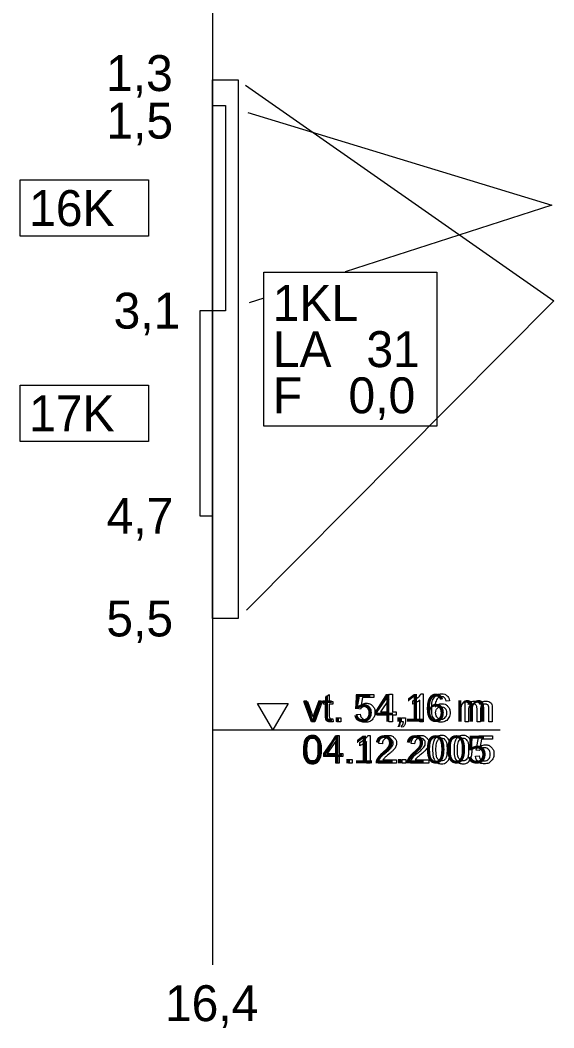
# Model space of a CAD drawing. Extents: x 533733 to 539665, y 6559126 to 6560746.
# Drawn here: x 539188.7 to 539272, y 6559772.7 to 6559929.8 of the extents above; entities that cross this region are included whole.
import ezdxf

# ---------------------------------------------------------------- set-up
doc = ezdxf.new("R2010")
doc.units = 0
doc.layers.add('kataster', color=7, linetype='Continuous')
doc.layers.add('KITSENDUSED', color=7, linetype='Continuous')

msp = doc.modelspace()

# ---------------------------------------------------------------- linework, layer by layer
msp.add_line((539218.74, 6559946.53), (539218.74, 6559782.53))
at = {"layer": 'kataster'}
msp.add_line((539218.74, 6559819.14), (539263.61, 6559819.14), dxfattribs=at)
for points in [[(539236.42, 6559821.34), (539236.42, 6559823.15), (539236.03, 6559823.15), (539236.03, 6559823.56), (539236.42, 6559823.56), (539236.42, 6559824.33), (539236.95, 6559824.65), (539236.95, 6559823.56), (539237.48, 6559823.56), (539237.48, 6559823.15), (539236.95, 6559823.15), (539236.95, 6559821.31)], [(539241.8, 6559822.41), (539241.3, 6559822.47), (539241.72, 6559824.69), (539243.87, 6559824.69), (539243.87, 6559824.19), (539242.14, 6559824.19), (539241.91, 6559823.03)], [(539246.26, 6559820.43), (539246.26, 6559821.46), (539244.39, 6559821.46), (539244.39, 6559821.95), (539246.36, 6559824.75), (539246.79, 6559824.75), (539246.79, 6559821.95), (539247.37, 6559821.95), (539247.37, 6559821.46), (539246.79, 6559821.46), (539246.79, 6559820.43), (539246.26, 6559820.43)], [(539251.25, 6559824.76), (539251.59, 6559824.76), (539251.59, 6559820.43)], [(539234.17, 6559820.43), (539232.98, 6559823.56), (539233.54, 6559823.56), (539234.21, 6559821.68)], [(539234.61, 6559821.65), (539235.31, 6559823.56), (539235.85, 6559823.56), (539234.67, 6559820.43), (539234.17, 6559820.43)], [(539246.26, 6559821.95), (539246.26, 6559823.9), (539244.91, 6559821.95), (539246.26, 6559821.95)], [(539250, 6559823.17), (539250, 6559823.68)], [(539251.59, 6559820.43), (539251.06, 6559820.43), (539251.06, 6559823.81)], [(539255.7, 6559823.69), (539255.18, 6559823.65)], [(539258.13, 6559820.43), (539258.13, 6559823.56), (539258.6, 6559823.56), (539258.6, 6559823.12)], [(539262.37, 6559822.58), (539262.37, 6559820.43), (539261.84, 6559820.43), (539261.84, 6559822.4)], [(539237.48, 6559820.9), (539237.56, 6559820.43)], [(539238.15, 6559820.43), (539238.15, 6559821.03), (539238.75, 6559821.03), (539238.75, 6559820.43), (539238.15, 6559820.43)], [(539241.21, 6559821.56), (539241.76, 6559821.61)], [(539248.2, 6559820.43), (539248.2, 6559821.03), (539248.81, 6559821.03), (539248.81, 6559820.43)], [(539258.66, 6559822.05), (539258.66, 6559820.43), (539258.13, 6559820.43)], [(539260.52, 6559822.25), (539260.52, 6559820.43), (539259.99, 6559820.43), (539259.99, 6559822.46)], [(539248.32, 6559819.57), (539248.17, 6559819.8)], [(539248.5, 6559820.43), (539248.2, 6559820.43)], [(539237.97, 6559813.95), (539237.97, 6559814.98), (539236.09, 6559814.98), (539236.09, 6559815.47), (539238.06, 6559818.27), (539238.5, 6559818.27), (539238.5, 6559815.47), (539239.08, 6559815.47), (539239.08, 6559814.98), (539238.5, 6559814.98), (539238.5, 6559813.95), (539237.97, 6559813.95)], [(539242.95, 6559818.28), (539243.3, 6559818.28), (539243.3, 6559813.95)], [(539260.34, 6559815.93), (539259.85, 6559815.99), (539260.27, 6559818.21), (539262.41, 6559818.21), (539262.41, 6559817.71), (539260.69, 6559817.71), (539260.46, 6559816.55)], [(539237.97, 6559815.47), (539237.97, 6559817.42), (539236.62, 6559815.47), (539237.97, 6559815.47)], [(539241.71, 6559816.69), (539241.71, 6559817.2)], [(539243.3, 6559813.95), (539242.77, 6559813.95), (539242.77, 6559817.33)], [(539245.23, 6559816.98), (539244.68, 6559817.04)], [(539250.26, 6559816.98), (539249.72, 6559817.04)], [(539259.75, 6559815.08), (539260.31, 6559815.13)], [(539239.92, 6559813.95), (539239.92, 6559814.55), (539240.52, 6559814.55), (539240.52, 6559813.95), (539239.92, 6559813.95)], [(539247.44, 6559814.46), (539247.44, 6559813.95), (539244.59, 6559813.95)], [(539245.32, 6559814.46), (539247.44, 6559814.46)], [(539248.31, 6559813.95), (539248.31, 6559814.55), (539248.91, 6559814.55), (539248.91, 6559813.95), (539248.31, 6559813.95)], [(539252.47, 6559814.46), (539252.47, 6559813.95), (539249.62, 6559813.95)], [(539250.35, 6559814.46), (539252.47, 6559814.46)]]:
    msp.add_lwpolyline(points, dxfattribs=at)
msp.add_lwpolyline([(539228.15, 6559823.27), (539230.54, 6559823.27), (539228.15, 6559819.14), (539225.77, 6559823.27)], close=True, dxfattribs=at)
for points in [[(539250, 6559823.68), (539250.44, 6559823.89), (539250.78, 6559824.19), (539251.11, 6559824.48), (539251.25, 6559824.76)], [(539255.18, 6559823.65), (539255.11, 6559823.96), (539254.98, 6559824.1), (539254.76, 6559824.33), (539254.44, 6559824.33), (539254.19, 6559824.33), (539254, 6559824.19), (539253.75, 6559824.01), (539253.6, 6559823.66), (539253.46, 6559823.3), (539253.45, 6559822.66), (539253.64, 6559822.95), (539253.92, 6559823.09), (539254.2, 6559823.23), (539254.5, 6559823.23), (539255.03, 6559823.23), (539255.41, 6559822.84), (539255.78, 6559822.45), (539255.78, 6559821.83), (539255.78, 6559821.43), (539255.6, 6559821.08), (539255.43, 6559820.73), (539255.12, 6559820.54), (539254.82, 6559820.36), (539254.43, 6559820.36), (539253.76, 6559820.36), (539253.34, 6559820.84), (539252.92, 6559821.33), (539252.92, 6559822.45), (539252.92, 6559823.7), (539253.39, 6559824.27), (539253.79, 6559824.76), (539254.48, 6559824.76), (539254.99, 6559824.76), (539255.31, 6559824.48), (539255.64, 6559824.19), (539255.7, 6559823.69)], [(539241.91, 6559823.03), (539242.3, 6559823.3), (539242.73, 6559823.3), (539243.29, 6559823.3), (539243.68, 6559822.9), (539244.07, 6559822.51), (539244.07, 6559821.9), (539244.07, 6559821.31), (539243.73, 6559820.88), (539243.31, 6559820.36), (539242.59, 6559820.36), (539242, 6559820.36), (539241.63, 6559820.69), (539241.26, 6559821.02), (539241.21, 6559821.56)], [(539241.76, 6559821.61), (539241.82, 6559821.2), (539242.05, 6559821), (539242.27, 6559820.79), (539242.59, 6559820.79), (539242.98, 6559820.79), (539243.24, 6559821.08), (539243.51, 6559821.37), (539243.51, 6559821.85), (539243.51, 6559822.3), (539243.25, 6559822.57), (539243, 6559822.83), (539242.59, 6559822.83), (539242.33, 6559822.83), (539242.12, 6559822.71), (539241.92, 6559822.59), (539241.8, 6559822.41)], [(539251.06, 6559823.81), (539250.87, 6559823.62), (539250.56, 6559823.44), (539250.25, 6559823.26), (539250, 6559823.17)], [(539253.53, 6559821.83), (539253.53, 6559821.55), (539253.65, 6559821.3), (539253.77, 6559821.05), (539253.97, 6559820.92), (539254.18, 6559820.79), (539254.41, 6559820.79), (539254.75, 6559820.79), (539254.99, 6559821.06), (539255.23, 6559821.33), (539255.23, 6559821.8), (539255.23, 6559822.25), (539255, 6559822.5), (539254.76, 6559822.76), (539254.39, 6559822.76), (539254.03, 6559822.76), (539253.78, 6559822.5), (539253.53, 6559822.25), (539253.53, 6559821.83)], [(539258.6, 6559823.12), (539258.75, 6559823.35), (539258.99, 6559823.49), (539259.24, 6559823.63), (539259.55, 6559823.63), (539259.9, 6559823.63), (539260.12, 6559823.48), (539260.34, 6559823.34), (539260.43, 6559823.08), (539260.81, 6559823.63), (539261.4, 6559823.63), (539261.87, 6559823.63), (539262.12, 6559823.37), (539262.37, 6559823.11), (539262.37, 6559822.58)], [(539259.99, 6559822.46), (539259.99, 6559822.81), (539259.86, 6559822.99), (539259.73, 6559823.17), (539259.43, 6559823.17), (539259.21, 6559823.17), (539259.02, 6559823.05), (539258.83, 6559822.93), (539258.74, 6559822.71), (539258.66, 6559822.48), (539258.66, 6559822.05)], [(539261.84, 6559822.4), (539261.84, 6559822.72), (539261.79, 6559822.86), (539261.74, 6559823), (539261.6, 6559823.08), (539261.47, 6559823.17), (539261.28, 6559823.17), (539260.95, 6559823.17), (539260.74, 6559822.95), (539260.52, 6559822.73), (539260.52, 6559822.25)], [(539234.21, 6559821.68), (539234.32, 6559821.38), (539234.42, 6559821.05), (539234.49, 6559821.3), (539234.61, 6559821.65)], [(539237.56, 6559820.43), (539237.33, 6559820.39), (539237.16, 6559820.39), (539236.87, 6559820.39), (539236.71, 6559820.48), (539236.55, 6559820.57), (539236.49, 6559820.72), (539236.42, 6559820.87), (539236.42, 6559821.34)], [(539236.95, 6559821.31), (539236.95, 6559821.09), (539236.98, 6559821.02), (539237.01, 6559820.96), (539237.07, 6559820.92), (539237.13, 6559820.88), (539237.25, 6559820.88), (539237.34, 6559820.88), (539237.48, 6559820.9)], [(539248.17, 6559819.8), (539248.33, 6559819.87), (539248.41, 6559820.02), (539248.49, 6559820.16), (539248.5, 6559820.43)], [(539248.81, 6559820.43), (539248.81, 6559820.09), (539248.69, 6559819.89), (539248.57, 6559819.68), (539248.32, 6559819.57)], [(539232.91, 6559816.08), (539232.91, 6559816.84), (539233.07, 6559817.31), (539233.23, 6559817.78), (539233.54, 6559818.03), (539233.85, 6559818.28), (539234.32, 6559818.28), (539234.67, 6559818.28), (539234.93, 6559818.14), (539235.19, 6559818.01), (539235.36, 6559817.74), (539235.53, 6559817.48), (539235.63, 6559817.1), (539235.73, 6559816.72), (539235.73, 6559816.08), (539235.73, 6559815.32), (539235.57, 6559814.85), (539235.42, 6559814.38), (539235.11, 6559814.13), (539234.8, 6559813.88), (539234.32, 6559813.88), (539233.7, 6559813.88), (539233.34, 6559814.32), (539232.91, 6559814.86), (539232.91, 6559816.08)], [(539233.46, 6559816.08), (539233.46, 6559815.01), (539233.71, 6559814.66), (539233.96, 6559814.31), (539234.32, 6559814.31), (539234.69, 6559814.31), (539234.93, 6559814.66), (539235.18, 6559815.02), (539235.18, 6559816.08), (539235.18, 6559817.15), (539234.93, 6559817.5), (539234.69, 6559817.85), (539234.32, 6559817.85), (539233.95, 6559817.85), (539233.73, 6559817.54), (539233.46, 6559817.14), (539233.46, 6559816.08)], [(539241.71, 6559817.2), (539242.15, 6559817.41), (539242.48, 6559817.71), (539242.82, 6559818), (539242.95, 6559818.28)], [(539244.59, 6559813.95), (539244.58, 6559814.14), (539244.65, 6559814.32), (539244.76, 6559814.61), (539245, 6559814.89), (539245.24, 6559815.17), (539245.69, 6559815.55), (539246.39, 6559816.12), (539246.64, 6559816.46), (539246.89, 6559816.8), (539246.89, 6559817.1), (539246.89, 6559817.41), (539246.66, 6559817.63), (539246.44, 6559817.85), (539246.08, 6559817.85), (539245.69, 6559817.85), (539245.46, 6559817.62), (539245.23, 6559817.39), (539245.23, 6559816.98)], [(539244.68, 6559817.04), (539244.74, 6559817.65), (539245.11, 6559817.97), (539245.47, 6559818.28), (539246.09, 6559818.28), (539246.71, 6559818.28), (539247.07, 6559817.94), (539247.43, 6559817.6), (539247.43, 6559817.09), (539247.43, 6559816.83), (539247.33, 6559816.58), (539247.22, 6559816.33), (539246.98, 6559816.05), (539246.73, 6559815.77), (539246.16, 6559815.29), (539245.68, 6559814.89), (539245.55, 6559814.75), (539245.41, 6559814.6), (539245.32, 6559814.46)], [(539249.62, 6559813.95), (539249.61, 6559814.14), (539249.68, 6559814.32), (539249.79, 6559814.61), (539250.03, 6559814.89), (539250.27, 6559815.17), (539250.72, 6559815.55), (539251.43, 6559816.12), (539251.67, 6559816.46), (539251.92, 6559816.8), (539251.92, 6559817.1), (539251.92, 6559817.41), (539251.69, 6559817.63), (539251.47, 6559817.85), (539251.11, 6559817.85), (539250.72, 6559817.85), (539250.5, 6559817.62), (539250.27, 6559817.39), (539250.26, 6559816.98)], [(539249.72, 6559817.04), (539249.77, 6559817.65), (539250.14, 6559817.97), (539250.5, 6559818.28), (539251.12, 6559818.28), (539251.74, 6559818.28), (539252.1, 6559817.94), (539252.47, 6559817.6), (539252.47, 6559817.09), (539252.47, 6559816.83), (539252.36, 6559816.58), (539252.25, 6559816.33), (539252.01, 6559816.05), (539251.76, 6559815.77), (539251.19, 6559815.29), (539250.71, 6559814.89), (539250.58, 6559814.75), (539250.44, 6559814.6), (539250.35, 6559814.46)], [(539253.04, 6559816.08), (539253.04, 6559816.84), (539253.2, 6559817.31), (539253.36, 6559817.78), (539253.67, 6559818.03), (539253.98, 6559818.28), (539254.45, 6559818.28), (539254.8, 6559818.28), (539255.06, 6559818.14), (539255.32, 6559818.01), (539255.49, 6559817.74), (539255.66, 6559817.48), (539255.76, 6559817.1), (539255.86, 6559816.72), (539255.86, 6559816.08), (539255.86, 6559815.32), (539255.7, 6559814.85), (539255.54, 6559814.38), (539255.23, 6559814.13), (539254.92, 6559813.88), (539254.45, 6559813.88), (539253.83, 6559813.88), (539253.47, 6559814.32), (539253.04, 6559814.86), (539253.04, 6559816.08)], [(539253.59, 6559816.08), (539253.59, 6559815.01), (539253.84, 6559814.66), (539254.08, 6559814.31), (539254.45, 6559814.31), (539254.81, 6559814.31), (539255.06, 6559814.66), (539255.31, 6559815.02), (539255.31, 6559816.08), (539255.31, 6559817.15), (539255.06, 6559817.5), (539254.81, 6559817.85), (539254.44, 6559817.85), (539254.08, 6559817.85), (539253.86, 6559817.54), (539253.59, 6559817.14), (539253.59, 6559816.08)], [(539256.4, 6559816.08), (539256.4, 6559816.84), (539256.55, 6559817.31), (539256.71, 6559817.78), (539257.02, 6559818.03), (539257.33, 6559818.28), (539257.8, 6559818.28), (539258.15, 6559818.28), (539258.42, 6559818.14), (539258.68, 6559818.01), (539258.85, 6559817.74), (539259.02, 6559817.48), (539259.12, 6559817.1), (539259.21, 6559816.72), (539259.21, 6559816.08), (539259.21, 6559815.32), (539259.06, 6559814.85), (539258.9, 6559814.38), (539258.59, 6559814.13), (539258.28, 6559813.88), (539257.8, 6559813.88), (539257.18, 6559813.88), (539256.82, 6559814.32), (539256.4, 6559814.86), (539256.4, 6559816.08)], [(539256.94, 6559816.08), (539256.94, 6559815.01), (539257.19, 6559814.66), (539257.44, 6559814.31), (539257.8, 6559814.31), (539258.17, 6559814.31), (539258.42, 6559814.66), (539258.67, 6559815.02), (539258.67, 6559816.08), (539258.67, 6559817.15), (539258.42, 6559817.5), (539258.17, 6559817.85), (539257.8, 6559817.85), (539257.43, 6559817.85), (539257.22, 6559817.54), (539256.94, 6559817.14), (539256.94, 6559816.08)], [(539242.77, 6559817.33), (539242.57, 6559817.14), (539242.26, 6559816.96), (539241.95, 6559816.78), (539241.71, 6559816.69)], [(539260.46, 6559816.55), (539260.85, 6559816.82), (539261.27, 6559816.82), (539261.84, 6559816.82), (539262.23, 6559816.42), (539262.62, 6559816.03), (539262.62, 6559815.42), (539262.62, 6559814.83), (539262.27, 6559814.4), (539261.86, 6559813.88), (539261.14, 6559813.88), (539260.55, 6559813.88), (539260.18, 6559814.21), (539259.81, 6559814.54), (539259.75, 6559815.08)], [(539260.31, 6559815.13), (539260.37, 6559814.72), (539260.6, 6559814.52), (539260.82, 6559814.31), (539261.14, 6559814.31), (539261.53, 6559814.31), (539261.79, 6559814.6), (539262.05, 6559814.89), (539262.05, 6559815.37), (539262.05, 6559815.82), (539261.8, 6559816.09), (539261.55, 6559816.35), (539261.13, 6559816.35), (539260.87, 6559816.35), (539260.67, 6559816.23), (539260.46, 6559816.11), (539260.34, 6559815.93)]]:
    msp.add_open_spline(points, degree=3, dxfattribs=at)
at = {"layer": 'KITSENDUSED'}
for points in [[(539218.74, 6559920.53), (539222.74, 6559920.53), (539222.74, 6559836.53), (539218.74, 6559836.53)], [(539218.74, 6559916.53), (539220.74, 6559916.53), (539220.74, 6559884.53), (539218.74, 6559884.53)], [(539188.74, 6559904.93), (539208.74, 6559904.93), (539208.74, 6559896.13), (539188.74, 6559896.13)], [(539226.74, 6559890.53), (539253.74, 6559890.53), (539253.74, 6559866.53), (539226.74, 6559866.53)], [(539218.74, 6559884.53), (539216.74, 6559884.53), (539216.74, 6559852.53), (539218.74, 6559852.53)], [(539188.74, 6559872.93), (539208.74, 6559872.93), (539208.74, 6559864.13), (539188.74, 6559864.13)]]:
    msp.add_lwpolyline(points, close=True, dxfattribs=at)
for points in [[(539223.9, 6559919.72), (539271.97, 6559886.08), (539224.02, 6559837.82)], [(539224.24, 6559915.46), (539271.65, 6559900.99), (539239.43, 6559890.57)], [(539226.72, 6559886.46), (539224.44, 6559885.73)]]:
    msp.add_lwpolyline(points, dxfattribs=at)

# ---------------------------------------------------------------- texts
msp.add_text('16,4', height=5.6).set_placement((539211.32, 6559773.73))
at = {"layer": 'kataster'}
for s, p in [('vt. 54,16 m', (539232.91, 6559820.43)), ('04.12.2005', (539232.66, 6559813.95))]:
    msp.add_text(s, height=4.32, dxfattribs=at).set_placement(p)
at = {"layer": 'KITSENDUSED'}
for s, p in [('1,3', (539202.13, 6559918.78)), ('1,5', (539202.18, 6559911.36)), ('16K', (539190.14, 6559897.73)), ('1KL', (539228.14, 6559882.93)), ('3,1', (539203.31, 6559881.73)), ('LA', (539228.14, 6559875.73)), ('31', (539242.74, 6559875.73)), ('F', (539228.14, 6559868.53)), ('0,0', (539239.94, 6559868.53)), ('17K', (539190.14, 6559865.73)), ('4,7', (539202.22, 6559849.73)), ('5,5', (539202.18, 6559833.73))]:
    msp.add_text(s, height=5.6, dxfattribs=at).set_placement(p)

doc.saveas('drawing.dxf')
